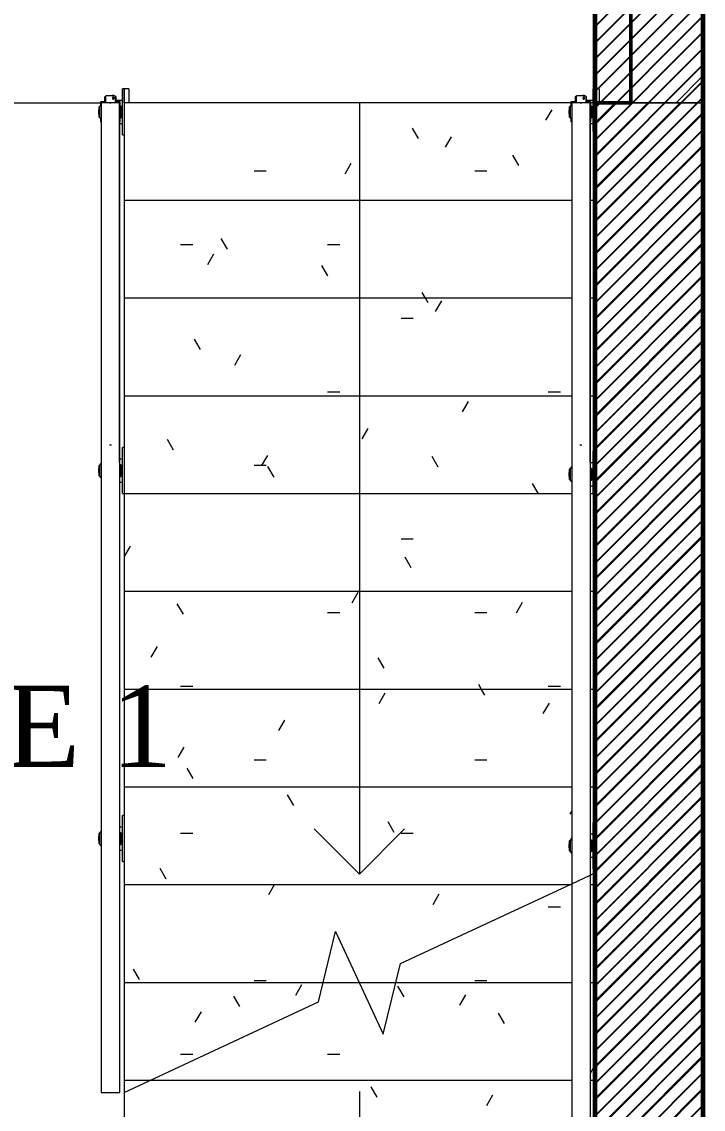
# Model space of a CAD drawing. Header units: millimetres. Extents: x -967280 to 3852, y 2833 to 1955156.
# Drawn here: x -942529 to -940646, y 631357 to 634360 of the extents above; entities that cross this region are included whole.
import ezdxf
from ezdxf.enums import TextEntityAlignment as Align

# ---------------------------------------------------------------- set-up
doc = ezdxf.new("R2010")
doc.units = ezdxf.units.MM
doc.header["$LTSCALE"] = 1000
doc.linetypes.add('HRZN_Line-Ptrn-Dash', pattern=[4, 2, -2])
doc.linetypes.add('HRZN_Line-Ptrn-Sold', pattern=[9144001.0, 9144000.0, -1])
for name, color, linetype, lineweight in [('A-COLS', 8, 'HRZN_Line-Ptrn-Sold', 18), ('A-DIM', 7, 'Continuous', 13), ('A-FLOR-HRAL', 1, 'Continuous', 18), ('A-FLOR-PATT', 1, 'Continuous', 13), ('A-STAIR', 1, 'HRZN_Line-Ptrn-Sold', 13), ('A-TONE', 40, 'HRZN_Line-Ptrn-Sold', 35), ('A-WALL', 8, 'HRZN_Line-Ptrn-Sold', 50), ('S - column', 6, 'Continuous', 60), ('Up Arrows', 3, 'Continuous', 13)]:
    doc.layers.add(name, color=color, linetype=linetype, lineweight=lineweight)
doc.layers.add('ARCH', color=8, linetype='Continuous')
doc.layers.add('S - col hach', color=1, linetype='Continuous')
doc.styles.add('ASD', font='times.ttf')
pattern_1 = [(0, (6650, -35800), (812.8, 203.2), [33.528, -576.072, 33.528, -576.072, -3251.2]), (0, (6650, -35800), (812.8, 203.2), [-1219.2, 33.528, -1185.672, 33.528, -576.072, -1422.4]), (0, (6650, -35800), (812.8, 203.2), [-3048, 33.528, -372.872, 33.528, -982.472]), (120, (6954.8, -35698.4), (-582.3764, 602.3054), [33.528, -576.072, 33.528, -576.072, -3251.2]), (120, (6954.8, -35698.4), (-582.3764, 602.3054), [-1219.2, 33.528, -1185.672, 33.528, -576.072, -1422.4]), (120, (6954.8, -35698.4), (-582.3764, 602.3054), [-3048, 33.528, -372.872, 33.528, -982.472]), (240, (7056.4, -35292), (-230.4236, -805.5054), [33.528, -576.072, 33.528, -576.072, -3251.2]), (240, (7056.4, -35292), (-230.4236, -805.5054), [-1219.2, 33.528, -1185.672, 33.528, -576.072, -1422.4]), (240, (7056.4, -35292), (-230.4236, -805.5054), [-3048, 33.528, -372.872, 33.528, -982.472])]

# ---------------------------------------------------------------- blocks, each defined once
blk = doc.blocks.new('Top Rail Type - Top Rail_Internal_-V15-GROUND FLOOR FFL_1_')
at = {"layer": 'A-STAIR', "linetype": 'Continuous'}
for p, q in [((17911.9, 6820), (17886.5, 6820)), ((17886.5, 6820), (17886.5, 4086.9)), ((17937.3, 6820), (17912.9, 6820)), ((17937.3, 6820), (17937.3, 4086.9)), ((17886.5, 4086.9), (17937.3, 4086.9))]:
    blk.add_line(p, q, dxfattribs=at)
blk = doc.blocks.new('Railing - Fascia 2-V8-GROUND FLOOR FFL_1_')
at = {"layer": 'A-FLOR-HRAL'}
for p, q in [((33.6, 25.4), (33.6, 63.5)), ((38.1, 63.5), (33.6, 63.5)), ((38.1, 25.4), (38.1, 63.5)), ((50.8, 63.5), (38.1, 63.5)), ((38.1, 63.5), (38.1, 25.4)), ((50.8, 63.5), (50.8, 25.4)), ((-15, 25.4), (-15, 40)), ((-13.4, 43.7), (-13.4, 25.4)), ((-10, 45), (10, 45)), ((10, 45), (5.1, 45)), ((13.4, 43.7), (13.4, 25.4)), ((33.6, 31.8), (14.7, 31.8)), ((15, 40), (15, 25.4)), ((-29, 16), (-31, 14)), ((-31, 14), (-31, 0)), ((-31, 0), (-31, 14)), ((-25.4, 16), (-29, 16)), ((-29, -16), (-29, 16)), ((-27.5, 27.5), (-27.5, 16)), ((-14.6, 27.5), (-27.5, 27.5)), ((27.5, 27.5), (14.7, 27.5)), ((29, 16), (25.4, 16)), ((27.5, 16), (27.5, 27.5)), ((31, 14), (29, 16)), ((29, -16), (29, 16)), ((31, 14), (31, 4.2)), ((31, 0), (31, 14)), ((31, 7.7), (31, -7.7)), ((31, -7.7), (31, 7.7)), ((31, 6.6), (31, 0)), ((31, 3.8), (31, 6.6)), ((31, 2.5), (31, 0)), ((-31, -1.1), (-31, -14)), ((-31, -14), (-31, -1.1)), ((-31, -14), (-29, -16)), ((-29, -16), (-25.4, -16)), ((-27.5, -16), (-27.5, -27.5)), ((-25.4, -27.5), (-27.5, -27.5)), ((25.4, -16), (29, -16)), ((27.5, -27.5), (25.4, -27.5)), ((27.5, -27.5), (27.5, -16)), ((29, -16), (31, -14)), ((31, -2.5), (29.7, -2.5)), ((31, -1), (31, -7.4)), ((31, -1), (31, -2.5)), ((31, -14), (31, -1.1)), ((31, -7.4), (31, -3.8)), ((31, -4.2), (31, -14))]:
    blk.add_line(p, q, dxfattribs=at)
blk.add_arc((0, 0), 33.1, 116.3285, 120.9227, dxfattribs=at)
for points, knots in [([(-15, 40), (-15, 40.1), (-15, 40.3), (-15, 40.5), (-15, 40.7), (-14.9, 40.9), (-14.9, 41), (-14.9, 41.2), (-14.8, 41.4), (-14.8, 41.5), (-14.7, 41.7), (-14.7, 41.8), (-14.6, 42), (-14.5, 42.1), (-14.4, 42.3), (-14.4, 42.4), (-14.3, 42.6), (-14.2, 42.7), (-14.1, 42.9), (-14, 43), (-13.9, 43.1), (-13.8, 43.3), (-13.6, 43.5), (-13.5, 43.6), (-13.4, 43.7)], [0, 0, 0, 0, 0.083333, 0.125, 0.166667, 0.208333, 0.25, 0.291667, 0.333333, 0.375, 0.416667, 0.458333, 0.5, 0.541667, 0.583333, 0.625, 0.666667, 0.708333, 0.75, 0.791667, 0.833333, 0.875, 0.916667, 1, 1, 1, 1]), ([(-13.4, 43.7), (-13.1, 43.9), (-12.6, 44.3), (-11.8, 44.7), (-11.1, 44.9), (-10.4, 45), (-10, 45)], [0, 0, 0, 0, 0.333333, 0.5, 0.666667, 1, 1, 1, 1]), ([(10.3, 38), (10.3, 38.3), (10.2, 38.9), (9.9, 39.5), (9.5, 39.9), (9.1, 40.3), (8.4, 40.5), (7.6, 40.5), (6.9, 40.3), (6.5, 39.9), (6, 39.5), (5.7, 38.9), (5.6, 38.3), (5.6, 38)], [0, 0, 0, 0, 0.111111, 0.222222, 0.277778, 0.333333, 0.444444, 0.555556, 0.666667, 0.722222, 0.777778, 0.888889, 1, 1, 1, 1]), ([(5.6, 38), (5.6, 37.7), (5.7, 37.1), (6, 36.5), (6.5, 36.1), (6.9, 35.7), (7.6, 35.5), (8.4, 35.5), (9.1, 35.7), (9.5, 36.1), (9.9, 36.5), (10.2, 37.1), (10.3, 37.7), (10.3, 38)], [0, 0, 0, 0, 0.111111, 0.222222, 0.277778, 0.333333, 0.444444, 0.555556, 0.666667, 0.722222, 0.777778, 0.888889, 1, 1, 1, 1]), ([(10, 45), (10.4, 45), (11.1, 44.9), (11.8, 44.7), (12.6, 44.3), (13.1, 43.9), (13.4, 43.7)], [0, 0, 0, 0, 0.333333, 0.5, 0.666667, 1, 1, 1, 1]), ([(13.4, 43.7), (13.5, 43.6), (13.7, 43.4), (13.8, 43.2), (14, 43), (14.1, 42.9), (14.2, 42.7), (14.3, 42.5), (14.4, 42.4), (14.5, 42.2), (14.6, 42), (14.7, 41.8), (14.7, 41.6), (14.8, 41.4), (14.8, 41.2), (14.9, 41), (14.9, 40.8), (15, 40.6), (15, 40.3), (15, 40.1), (15, 40)], [0, 0, 0, 0, 0.1, 0.15, 0.2, 0.25, 0.3, 0.35, 0.4, 0.45, 0.5, 0.55, 0.6, 0.65, 0.7, 0.75, 0.8, 0.85, 0.9, 1, 1, 1, 1])]:
    blk.add_open_spline(points, degree=3, knots=knots, dxfattribs=at)
for points in [[(6.5, 38), (6.5, 38.2), (6.6, 38.6), (6.7, 39), (6.8, 39.2)], [(6.8, 36.8), (6.7, 37), (6.6, 37.4), (6.5, 37.8), (6.5, 38)], [(6.8, 39.2), (7, 39.4), (7.2, 39.8), (7.8, 40.2), (8.5, 40.5), (9.2, 40.5), (9.6, 40.4), (9.9, 40.3)], [(8.5, 35.5), (8.3, 35.6), (7.8, 35.8), (7.2, 36.2), (7, 36.6), (6.8, 36.8)]]:
    blk.add_open_spline(points, degree=3, dxfattribs=at)
blk = doc.blocks.new('Railing - Fascia 2-V9-GROUND FLOOR FFL_1_')
at = {"layer": 'A-FLOR-HRAL'}
for p, q in [((33.6, -54), (33.6, 63.5)), ((38.1, 63.5), (33.6, 63.5)), ((33.6, 31.8), (25.4, 31.8)), ((-29, 16), (-31, 14)), ((-31, 14), (-31, -14)), ((-31, -14), (-31, 14)), ((-25.4, 16), (-29, 16)), ((-29, -16), (-29, 16)), ((29, 16), (25.4, 16)), ((31, 14), (29, 16)), ((29, -16), (29, 16)), ((31, 14), (31, 4.2)), ((31, -14), (31, 14)), ((31, 7.7), (31, -7.7)), ((31, -7.7), (31, 7.7)), ((31, 6.6), (31, -5.4)), ((31, 3.8), (31, 6.6)), ((31, 2.5), (31, 0)), ((31, 0), (31, -2.5)), ((-31, -14), (-29, -16)), ((-29, -16), (-25.4, -16)), ((25.4, -16), (29, -16)), ((29, -16), (31, -14)), ((31, -2.5), (29.7, -2.5)), ((31, -5.4), (31, -3.8)), ((31, -4.2), (31, -14)), ((31, -5.4), (31, -7.4)), ((31, -7.4), (31, -5.4)), ((25.4, -31.7), (33.6, -31.7))]:
    blk.add_line(p, q, dxfattribs=at)
for start, end in [(151.5731, 208.4269), (140.7438, 150.4613), (209.5387, 219.2562)]:
    blk.add_arc((0, 0), 33.1, start, end, dxfattribs=at)
blk = doc.blocks.new('Railing - Fascia 2-V10-GROUND FLOOR FFL_1_')
at = {"layer": 'A-FLOR-HRAL'}
for p, q in [((33.6, -63.5), (33.6, 63.5)), ((38.1, 63.5), (33.6, 63.5)), ((33.6, 31.8), (25.4, 31.8)), ((-29, 16), (-31, 14)), ((-31, 14), (-31, -14)), ((-31, -14), (-31, 14)), ((-25.4, 16), (-29, 16)), ((-29, -16), (-29, 16)), ((29, 16), (25.4, 16)), ((31, 14), (29, 16)), ((29, -16), (29, 16)), ((31, 14), (31, 4.2)), ((31, -14), (31, 14)), ((31, 7.7), (31, -7.7)), ((31, -7.7), (31, 7.7)), ((31, 6.6), (31, -7.4)), ((31, 3.8), (31, 6.6)), ((31, 2.5), (31, 0)), ((31, 0), (31, -2.5)), ((-31, -14), (-29, -16)), ((-29, -16), (-25.4, -16)), ((25.4, -16), (29, -16)), ((29, -16), (31, -14)), ((31, -2.5), (29.7, -2.5)), ((31, -7.4), (31, -3.8)), ((31, -4.2), (31, -14)), ((25.4, -31.7), (33.6, -31.7)), ((33.6, -63.5), (38.1, -63.5))]:
    blk.add_line(p, q, dxfattribs=at)
for start, end in [(151.5893, 208.4269), (140.7438, 150.4613), (209.5387, 219.2562)]:
    blk.add_arc((0, 0), 33.1, start, end, dxfattribs=at)
blk = doc.blocks.new('Railing - Railing-3619797-GROUND FLOOR FFL_1_')
for name, p in [('Railing - Fascia 2-V8-GROUND FLOOR FFL_1_', (19211.9, 6794.6)), ('Railing - Fascia 2-V9-GROUND FLOOR FFL_1_', (19211.9, 5794)), ('Railing - Fascia 2-V10-GROUND FLOOR FFL_1_', (19211.9, 4768.1))]:
    blk.add_blockref(name, p)
blk = doc.blocks.new('Railing - Fascia 2-V29-GROUND FLOOR FFL_1_')
at = {"layer": 'A-FLOR-HRAL'}
for p, q in [((33.6, -54), (33.6, 63.5)), ((38.1, 63.5), (33.6, 63.5)), ((33.6, 31.8), (25.4, 31.8)), ((-29, 16), (-31, 14)), ((-31, 14), (-31, -14)), ((-31, -14), (-31, 14)), ((-25.4, 16), (-29, 16)), ((-29, -16), (-29, 16)), ((29, 16), (25.4, 16)), ((31, 14), (29, 16)), ((29, -16), (29, 16)), ((31, 14), (31, 4.2)), ((31, -14), (31, 14)), ((31, 7.7), (31, -7.7)), ((31, -7.7), (31, 7.7)), ((31, 6.6), (31, -5.3)), ((31, 3.8), (31, 6.6)), ((31, 2.5), (31, 0)), ((31, 0), (31, -2.5)), ((-31, -14), (-29, -16)), ((-29, -16), (-25.4, -16)), ((25.4, -16), (29, -16)), ((29, -16), (31, -14)), ((31, -2.5), (29.7, -2.5)), ((31, -5.3), (31, -3.8)), ((31, -4.2), (31, -14)), ((31, -5.4), (31, -7.4)), ((31, -7.4), (31, -5.4)), ((25.4, -31.7), (33.6, -31.7))]:
    blk.add_line(p, q, dxfattribs=at)
for start, end in [(151.5731, 208.4269), (140.7438, 150.4613), (209.5387, 219.2562)]:
    blk.add_arc((0, 0), 33.1, start, end, dxfattribs=at)
blk = doc.blocks.new('Railing - Fascia 2-V30-GROUND FLOOR FFL_1_')
at = {"layer": 'A-FLOR-HRAL'}
for p, q in [((33.6, -54), (33.6, 63.5)), ((38.1, 63.5), (33.6, 63.5)), ((33.6, 31.8), (25.4, 31.8)), ((-29, 16), (-31, 14)), ((-31, 14), (-31, -14)), ((-31, -14), (-31, 14)), ((-25.4, 16), (-29, 16)), ((-29, -16), (-29, 16)), ((29, 16), (25.4, 16)), ((31, 14), (29, 16)), ((29, -16), (29, 16)), ((31, 14), (31, 4.2)), ((31, -14), (31, 14)), ((31, 7.7), (31, -7.7)), ((31, -7.7), (31, 7.7)), ((31, 6.6), (31, -5.4)), ((31, 3.8), (31, 6.6)), ((31, 2.5), (31, 0)), ((31, 0), (31, -2.5)), ((-31, -14), (-29, -16)), ((-29, -16), (-25.4, -16)), ((25.4, -16), (29, -16)), ((29, -16), (31, -14)), ((31, -2.5), (29.7, -2.5)), ((31, -5.4), (31, -3.8)), ((31, -4.2), (31, -14)), ((31, -5.5), (31, -7.4)), ((31, -7.4), (31, -5.5)), ((25.4, -31.7), (33.6, -31.7))]:
    blk.add_line(p, q, dxfattribs=at)
for start, end in [(151.5731, 208.4269), (140.7438, 150.4613), (209.5387, 219.2562)]:
    blk.add_arc((0, 0), 33.1, start, end, dxfattribs=at)
blk = doc.blocks.new('Railing - Railing-V31-GROUND FLOOR FFL_1_')
for name, p in [('Railing - Fascia 2-V29-GROUND FLOOR FFL_1_', (19211.9, 6794.6)), ('Railing - Fascia 2-V30-GROUND FLOOR FFL_1_', (19211.9, 5794))]:
    blk.add_blockref(name, p)
blk = doc.blocks.new('Top Rail Type - Top Rail_Internal_-3619806-GROUND FLOOR FFL_1_')
at = {"layer": 'A-STAIR', "linetype": 'Continuous'}
for p, q in [((19186.5, 6820), (19186.5, 5826.6)), ((19237.3, 5826.6), (19237.3, 6820)), ((19214.6, 5874.7), (19209.2, 5874.7))]:
    blk.add_line(p, q, dxfattribs=at)
at = {"layer": 'A-STAIR', "linetype": 'Continuous', "flags": 128}
blk.add_lwpolyline([(19209.9, 6820), (19211.9, 6820), (19213.9, 6820)], dxfattribs=at)
blk = doc.blocks.new('Top Rail Type - Top Rail_Internal_-V33-GROUND FLOOR FFL_1_')
at = {"layer": 'A-STAIR', "linetype": 'Continuous'}
for p, q in [((19237.3, 6820), (19186.5, 6820)), ((19186.5, 6820), (19186.5, 4663.5)), ((19237.3, 6820), (19237.3, 4687.2)), ((19186.5, 4663.5), (19237.3, 4687.2))]:
    blk.add_line(p, q, dxfattribs=at)
blk = doc.blocks.new('Top Rail Type - Top Rail_Internal_-V34-GROUND FLOOR FFL_1_')
at = {"layer": 'A-STAIR', "linetype": 'Continuous'}
for p, q in [((19237.3, 6820), (19186.5, 6820)), ((19186.5, 6820), (19186.5, 4663.5)), ((19237.3, 6820), (19237.3, 4687.2)), ((19186.5, 4663.5), (19237.3, 4687.2))]:
    blk.add_line(p, q, dxfattribs=at)
blk = doc.blocks.new('Railing - Fascia 2-V12-GROUND FLOOR FFL_1_')
at = {"layer": 'A-FLOR-HRAL'}
for p, q in [((33.6, -63.5), (33.6, 63.5)), ((38.1, 63.5), (33.6, 63.5)), ((38.1, 25.4), (38.1, 63.5)), ((50.8, 63.5), (38.1, 63.5)), ((38.1, 63.5), (38.1, 25.4)), ((50.8, 63.5), (50.8, 25.4)), ((-15, 25.4), (-15, 40)), ((-13.4, 43.7), (-13.4, 25.4)), ((-10, 45), (10, 45)), ((10, 45), (5.1, 45)), ((13.4, 43.7), (13.4, 25.4)), ((33.6, 31.8), (14.7, 31.8)), ((15, 40), (15, 25.4)), ((-29, 16), (-31, 14)), ((-31, 14), (-31, 0)), ((-31, 0), (-31, 14)), ((-25.4, 16), (-29, 16)), ((-29, -16), (-29, 16)), ((-27.5, 27.5), (-27.5, 16)), ((-14.6, 27.5), (-27.5, 27.5)), ((27.5, 27.5), (14.7, 27.5)), ((29, 16), (25.4, 16)), ((27.5, 16), (27.5, 27.5)), ((31, 14), (29, 16)), ((29, -16), (29, 16)), ((31, 14), (31, 4.2)), ((31, 0), (31, 14)), ((31, 7.7), (31, -7.7)), ((31, -7.7), (31, 7.7)), ((31, 6.6), (31, 0)), ((31, 3.8), (31, 6.6)), ((31, 2.5), (31, 0)), ((-31, -1.1), (-31, -14)), ((-31, -14), (-31, -1.1)), ((-31, -14), (-29, -16)), ((-29, -16), (-25.4, -16)), ((-27.5, -16), (-27.5, -27.5)), ((-25.4, -27.5), (-27.5, -27.5)), ((25.4, -16), (29, -16)), ((27.5, -27.5), (25.4, -27.5)), ((27.5, -27.5), (27.5, -16)), ((29, -16), (31, -14)), ((31, -2.5), (29.7, -2.5)), ((31, -1), (31, -7.4)), ((31, -1), (31, -2.5)), ((31, -14), (31, -1.1)), ((31, -7.4), (31, -3.8)), ((31, -4.2), (31, -14)), ((25.4, -31.7), (33.6, -31.7)), ((33.6, -63.5), (38.1, -63.5))]:
    blk.add_line(p, q, dxfattribs=at)
for start, end in [(151.5731, 208.4269), (146.8198, 150.4613), (116.3285, 121.7282), (209.5387, 213.1802)]:
    blk.add_arc((0, 0), 33.1, start, end, dxfattribs=at)
for points, knots in [([(-15, 40), (-15, 40.1), (-15, 40.3), (-15, 40.5), (-15, 40.7), (-14.9, 40.9), (-14.9, 41), (-14.9, 41.2), (-14.8, 41.4), (-14.8, 41.5), (-14.7, 41.7), (-14.7, 41.8), (-14.6, 42), (-14.5, 42.1), (-14.4, 42.3), (-14.4, 42.4), (-14.3, 42.6), (-14.2, 42.7), (-14.1, 42.9), (-14, 43), (-13.9, 43.1), (-13.8, 43.3), (-13.6, 43.5), (-13.5, 43.6), (-13.4, 43.7)], [0, 0, 0, 0, 0.083333, 0.125, 0.166667, 0.208333, 0.25, 0.291667, 0.333333, 0.375, 0.416667, 0.458333, 0.5, 0.541667, 0.583333, 0.625, 0.666667, 0.708333, 0.75, 0.791667, 0.833333, 0.875, 0.916667, 1, 1, 1, 1]), ([(-13.4, 43.7), (-13.1, 43.9), (-12.6, 44.3), (-11.8, 44.7), (-11.1, 44.9), (-10.4, 45), (-10, 45)], [0, 0, 0, 0, 0.333333, 0.5, 0.666667, 1, 1, 1, 1]), ([(10.3, 38), (10.3, 38.3), (10.2, 38.9), (9.9, 39.5), (9.5, 39.9), (9.1, 40.3), (8.4, 40.5), (7.6, 40.5), (6.9, 40.3), (6.5, 39.9), (6, 39.5), (5.7, 38.9), (5.6, 38.3), (5.6, 38)], [0, 0, 0, 0, 0.111111, 0.222222, 0.277778, 0.333333, 0.444444, 0.555556, 0.666667, 0.722222, 0.777778, 0.888889, 1, 1, 1, 1]), ([(5.6, 38), (5.6, 37.7), (5.7, 37.1), (6, 36.5), (6.5, 36.1), (6.9, 35.7), (7.6, 35.5), (8.4, 35.5), (9.1, 35.7), (9.5, 36.1), (9.9, 36.5), (10.2, 37.1), (10.3, 37.7), (10.3, 38)], [0, 0, 0, 0, 0.111111, 0.222222, 0.277778, 0.333333, 0.444444, 0.555556, 0.666667, 0.722222, 0.777778, 0.888889, 1, 1, 1, 1]), ([(10, 45), (10.4, 45), (11.1, 44.9), (11.8, 44.7), (12.6, 44.3), (13.1, 43.9), (13.4, 43.7)], [0, 0, 0, 0, 0.333333, 0.5, 0.666667, 1, 1, 1, 1]), ([(13.4, 43.7), (13.5, 43.6), (13.7, 43.4), (13.8, 43.2), (14, 43), (14.1, 42.9), (14.2, 42.7), (14.3, 42.5), (14.4, 42.4), (14.5, 42.2), (14.6, 42), (14.7, 41.8), (14.7, 41.6), (14.8, 41.4), (14.8, 41.2), (14.9, 41), (14.9, 40.8), (15, 40.6), (15, 40.3), (15, 40.1), (15, 40)], [0, 0, 0, 0, 0.1, 0.15, 0.2, 0.25, 0.3, 0.35, 0.4, 0.45, 0.5, 0.55, 0.6, 0.65, 0.7, 0.75, 0.8, 0.85, 0.9, 1, 1, 1, 1])]:
    blk.add_open_spline(points, degree=3, knots=knots, dxfattribs=at)
for points in [[(6.5, 38), (6.5, 38.2), (6.6, 38.6), (6.7, 39), (6.8, 39.2)], [(6.8, 36.8), (6.7, 37), (6.6, 37.4), (6.5, 37.8), (6.5, 38)], [(6.8, 39.2), (7, 39.4), (7.2, 39.8), (7.8, 40.2), (8.5, 40.5), (9.2, 40.5), (9.6, 40.4), (9.9, 40.3)], [(8.5, 35.5), (8.3, 35.6), (7.8, 35.8), (7.2, 36.2), (7, 36.6), (6.8, 36.8)]]:
    blk.add_open_spline(points, degree=3, dxfattribs=at)
blk = doc.blocks.new('Railing - Fascia 2-V13-GROUND FLOOR FFL_1_')
at = {"layer": 'A-FLOR-HRAL'}
for p, q in [((33.6, -63.5), (33.6, 63.5)), ((38.1, 63.5), (33.6, 63.5)), ((33.6, 31.8), (25.4, 31.8)), ((-29, 16), (-31, 14)), ((-31, 14), (-31, -14)), ((-31, -14), (-31, 14)), ((-25.4, 16), (-29, 16)), ((-29, -16), (-29, 16)), ((29, 16), (25.4, 16)), ((31, 14), (29, 16)), ((29, -16), (29, 16)), ((31, 14), (31, 4.2)), ((31, -14), (31, 14)), ((31, 7.7), (31, -7.7)), ((31, -7.7), (31, 7.7)), ((31, 6.6), (31, -7.4)), ((31, 3.8), (31, 6.6)), ((31, 2.5), (31, 0)), ((31, 0), (31, -2.5)), ((-31, -14), (-29, -16)), ((-29, -16), (-25.4, -16)), ((25.4, -16), (29, -16)), ((29, -16), (31, -14)), ((31, -2.5), (29.7, -2.5)), ((31, -7.4), (31, -3.8)), ((31, -4.2), (31, -14)), ((25.4, -31.7), (33.6, -31.7)), ((33.6, -63.5), (38.1, -63.5))]:
    blk.add_line(p, q, dxfattribs=at)
for start, end in [(151.5731, 207.8023), (140.7438, 150.4613), (209.5387, 219.2562)]:
    blk.add_arc((0, 0), 33.1, start, end, dxfattribs=at)
blk = doc.blocks.new('Railing - Fascia 2-V14-GROUND FLOOR FFL_1_')
at = {"layer": 'A-FLOR-HRAL'}
for p, q in [((33.6, -63.5), (33.6, 63.5)), ((38.1, 63.5), (33.6, 63.5)), ((33.6, 31.8), (25.4, 31.8)), ((-29, 16), (-31, 14)), ((-31, 14), (-31, -14)), ((-31, -14), (-31, 14)), ((-25.4, 16), (-29, 16)), ((-29, -16), (-29, 16)), ((29, 16), (25.4, 16)), ((31, 14), (29, 16)), ((29, -16), (29, 16)), ((31, 14), (31, 4.2)), ((31, -14), (31, 14)), ((31, 7.7), (31, -7.7)), ((31, -7.7), (31, 7.7)), ((31, 6.6), (31, -7.4)), ((31, 3.8), (31, 6.6)), ((31, 2.5), (31, 0)), ((31, 0), (31, -2.5)), ((-31, -14), (-29, -16)), ((-29, -16), (-25.4, -16)), ((25.4, -16), (29, -16)), ((29, -16), (31, -14)), ((31, -2.5), (29.7, -2.5)), ((31, -7.4), (31, -3.8)), ((31, -4.7), (31, -14)), ((25.4, -31.7), (33.6, -31.7)), ((33.6, -63.5), (38.1, -63.5))]:
    blk.add_line(p, q, dxfattribs=at)
for start, end in [(151.5731, 208.4269), (140.7438, 150.4613), (209.5387, 219.2562)]:
    blk.add_arc((0, 0), 33.1, start, end, dxfattribs=at)
blk = doc.blocks.new('Railing - Railing-3619838-GROUND FLOOR FFL_1_')
for name, p in [('Railing - Fascia 2-V12-GROUND FLOOR FFL_1_', (17911.9, 6794.6)), ('Railing - Fascia 2-V13-GROUND FLOOR FFL_1_', (17911.9, 5804.1)), ('Railing - Fascia 2-V14-GROUND FLOOR FFL_1_', (17911.9, 4788.1))]:
    blk.add_blockref(name, p)
blk = doc.blocks.new('Railing - Fascia 2-V36-GROUND FLOOR FFL_1_')
at = {"layer": 'A-FLOR-HRAL'}
for p, q in [((-29, 16), (-31, 14)), ((-31, 14), (-31, -14)), ((-31, -14), (-31, 14)), ((-25.4, 16), (-29, 16)), ((-29, -16), (-29, 16)), ((29, 16), (25.4, 16)), ((31, 14), (29, 16)), ((29, -16), (29, 16)), ((31, 14), (31, 4.2)), ((31, -14), (31, 14)), ((31, 7.7), (31, -7.7)), ((31, -7.7), (31, 7.7)), ((31, 6.6), (31, -7.4)), ((31, 3.8), (31, 6.6)), ((31, 2.5), (31, 0)), ((31, 0), (31, -2.5)), ((-31, -14), (-29, -16)), ((-29, -16), (-25.4, -16)), ((25.4, -16), (29, -16)), ((29, -16), (31, -14)), ((31, -2.5), (29.7, -2.5)), ((31, -7.4), (31, -3.8)), ((31, -4.2), (31, -14))]:
    blk.add_line(p, q, dxfattribs=at)
blk = doc.blocks.new('Railing - Fascia 2-V37-GROUND FLOOR FFL_1_')
at = {"layer": 'A-FLOR-HRAL'}
for p, q in [((33.6, -45.1), (33.6, 63.5)), ((38.1, 63.5), (33.6, 63.5)), ((33.6, 31.8), (25.4, 31.8)), ((-29, 16), (-31, 14)), ((-31, 14), (-31, -14)), ((-31, -14), (-31, 14)), ((-25.4, 16), (-29, 16)), ((-29, -16), (-29, 16)), ((29, 16), (25.4, 16)), ((31, 14), (29, 16)), ((29, -16), (29, 16)), ((31, 14), (31, 4.2)), ((31, -14), (31, 14)), ((31, 7.7), (31, -7.7)), ((31, -7.7), (31, 7.7)), ((31, 6.6), (31, -7.4)), ((31, 3.8), (31, 6.6)), ((31, 2.5), (31, 0)), ((31, 0), (31, -2.5)), ((-31, -14), (-29, -16)), ((-29, -16), (-25.4, -16)), ((25.4, -16), (29, -16)), ((29, -16), (31, -14)), ((31, -2.5), (29.7, -2.5)), ((31, -7.4), (31, -3.8)), ((31, -4.2), (31, -14)), ((25.4, -31.7), (33.6, -31.7))]:
    blk.add_line(p, q, dxfattribs=at)
for start, end in [(151.5731, 208.4269), (140.7438, 150.4613), (209.5387, 219.2562)]:
    blk.add_arc((0, 0), 33.1, start, end, dxfattribs=at)
blk = doc.blocks.new('Railing - Railing-V38-GROUND FLOOR FFL_1_')
for name, p in [('Railing - Fascia 2-V36-GROUND FLOOR FFL_1_', (17911.9, 6794.6)), ('Railing - Fascia 2-V37-GROUND FLOOR FFL_1_', (17911.9, 5804.1))]:
    blk.add_blockref(name, p)
blk = doc.blocks.new('Top Rail Type - Top Rail_Internal_-3619847-GROUND FLOOR FFL_1_')
at = {"layer": 'A-STAIR', "linetype": 'Continuous'}
for p, q in [((17886.5, 6820), (17886.5, 5826.6)), ((17937.3, 5826.6), (17937.3, 6820)), ((17914.6, 5874.7), (17909.2, 5874.7))]:
    blk.add_line(p, q, dxfattribs=at)
at = {"layer": 'A-STAIR', "linetype": 'Continuous', "flags": 128}
blk.add_lwpolyline([(17909.9, 6820), (17911.9, 6820), (17912.9, 6820)], dxfattribs=at)
blk = doc.blocks.new('Top Rail Type - Top Rail_Internal_-V41-GROUND FLOOR FFL_1_')
at = {"layer": 'A-STAIR', "linetype": 'Continuous'}
for p, q in [((17937.3, 6820), (17886.5, 6820)), ((17886.5, 6820), (17886.5, 4086.9)), ((17937.3, 6820), (17937.3, 4086.9)), ((17886.5, 4086.9), (17937.3, 4086.9))]:
    blk.add_line(p, q, dxfattribs=at)
blk = doc.blocks.new('A$Ca5ad4f3b')
at = {"layer": 'S - col hach'}
h = blk.add_hatch(dxfattribs=at)
h.set_pattern_fill('ANSI31', color=256, scale=10)
h.set_pattern_definition([(45, (-223648.726, -1233952.032), (-22.4506403, 22.4506403), [])])
h.paths.add_polyline_path([(20100, -18100), (19800, -18100), (19800, -25300), (20100, -25300)])
at = {"layer": 'S - column'}
blk.add_lwpolyline([(20100, -18100), (19800, -18100), (19800, -25300), (20100, -25300)], close=True, dxfattribs=at)
at = {"ltscale": 6, "style": 'ASD'}
blk.add_text('CORE 1', height=225, dxfattribs=at).set_placement((18053, -21501.8), align=Align.MIDDLE_CENTER)
blk = doc.blocks.new('A$C1e5dc022')
at = {"layer": 'A-COLS'}
h = blk.add_hatch(dxfattribs=at)
h.set_pattern_fill('ANSI31', color=4, scale=20, angle=180)
h.set_pattern_definition([(225, (-217548.726, -1233776.03), (44.9012806, -44.9012806), [])])
h.paths.add_polyline_path([(26200, -28980), (25900, -28980), (25900, -34500), (26200, -34500)])
at = {"layer": 'A-STAIR', "linetype": 'Continuous'}
h = blk.add_hatch(dxfattribs=at)
h.set_pattern_fill('FP_16', color=4, style=0, pattern_type=2)
h.set_pattern_definition(pattern_1)
h.paths.add_polyline_path([(25900, -29250), (25900, -28980), (25889.4, -28980), (25889.4, -28989.4), (25890.9, -28989.8), (25891.9, -28994.8), (25892.5, -28995.8), (25891.9, -28997.5), (25892.8, -28998.1), (25891.9, -29000.1), (25892.9, -29000.4), (25892.9, -29001.7), (25892, -29009.3), (25892.3, -29010.6), (25892.1, -29011.8), (25891.9, -29013.3), (25892.4, -29013.9), (25890.9, -29019.1), (25890.9, -29021.4), (25889.4, -29021.4), (25889.4, -29032.9), (25887.3, -29032.9), (25887.3, -29250)])
h.paths.add_polyline_path([(25836.5, -29250), (25836.5, -29032.9), (25834.4, -29032.9), (25834.4, -29021.4), (25832.9, -29021), (25831.9, -29014.8), (25831.9, -29013.4), (25831.9, -29012.2), (25832.2, -29010.8), (25831.9, -29009.5), (25831.9, -29008.1), (25832.2, -29007.3), (25831.9, -29005.4), (25832.9, -29005.4), (25831.9, -29002.7), (25832.1, -29001.7), (25831.9, -29000.1), (25831.9, -28998.9), (25831.9, -28997.4), (25831.9, -28996.2), (25830.9, -28995.5), (25832.9, -28992.9), (25832.9, -28989.4), (25834.4, -28989.4), (25834.4, -28980), (24600, -28980), (24600, -29250), (25831.9, -29250)])
h = blk.add_hatch(dxfattribs=at)
h.set_pattern_fill('FP_16', color=4, style=0, pattern_type=2)
h.set_pattern_definition(pattern_1)
h.paths.add_polyline_path([(25900, -29520), (25900, -29250), (25887.3, -29250), (25887.3, -29520)])
h.paths.add_polyline_path([(25831.9, -29520), (25836.5, -29520), (25836.5, -29250), (24600, -29250), (24600, -29520), (25537.7, -29520)])
h = blk.add_hatch(dxfattribs=at)
h.set_pattern_fill('FP_16', color=4, style=0, pattern_type=2)
h.set_pattern_definition(pattern_1)
h.paths.add_polyline_path([(25831.9, -29790), (25836.5, -29790), (25836.5, -29520), (24600, -29520), (24600, -29790), (25537.7, -29790)])
h.paths.add_polyline_path([(25887.3, -29790), (25900, -29790), (25900, -29520), (25887.3, -29520), (25887.3, -29542.5)])
h = blk.add_hatch(dxfattribs=at)
h.set_pattern_fill('FP_13', color=4, style=0, pattern_type=2)
h.set_pattern_definition(pattern_1)
h.paths.add_polyline_path([(25887.3, -30060), (25895.5, -30060), (25895.5, -30037.7), (25887.3, -30037.7), (25887.3, -30055)])
h.paths.add_polyline_path([(25836.5, -30060), (25836.5, -30026.7), (25831.9, -30019.3), (25829.9, -30014.4), (25828.8, -30006), (25831.1, -29994.7), (25833.1, -29989.7), (25836.5, -29983.4), (25836.5, -29790), (24600, -29790), (24600, -30060), (25831.9, -30060)])
h.paths.add_polyline_path([(25895.5, -29974.2), (25895.5, -29942.5), (25900, -29942.5), (25900, -29790), (25887.3, -29790), (25887.3, -29974.2), (25891.6, -29974.2)])
h = blk.add_hatch(dxfattribs=at)
h.set_pattern_fill('FP_13', color=4, style=0, pattern_type=2)
h.set_pattern_definition(pattern_1)
h.paths.add_polyline_path([(25831.9, -30330), (25836.5, -30330), (25836.5, -30060), (24600, -30060), (24600, -30330), (25537.7, -30330)])
h.paths.add_polyline_path([(25887.3, -30330), (25900, -30330), (25900, -30060), (25887.3, -30060), (25887.3, -30078.5)])
h = blk.add_hatch(dxfattribs=at)
h.set_pattern_fill('FP_17', color=4, style=0, pattern_type=2)
h.set_pattern_definition(pattern_1)
h.paths.add_polyline_path([(25900, -30600), (25900, -30330), (25887.3, -30330), (25887.3, -30600)])
h.paths.add_polyline_path([(25537.7, -30600), (25836.5, -30600), (25836.5, -30330), (24600, -30330), (24600, -30600), (24949.3, -30600)])
h = blk.add_hatch(dxfattribs=at)
h.set_pattern_fill('FP_18', color=4, style=0, pattern_type=2)
h.set_pattern_definition(pattern_1)
h.paths.add_polyline_path([(25900, -30870), (25900, -30600), (25887.3, -30600), (25887.3, -30870)])
h.paths.add_polyline_path([(25836.5, -30870), (25836.5, -30600), (24600, -30600), (24600, -30870), (25831.9, -30870)])
h = blk.add_hatch(dxfattribs=at)
h.set_pattern_fill('FP_15', color=4, style=0, pattern_type=2)
h.set_pattern_definition(pattern_1)
h.paths.add_polyline_path([(24600, -31140), (25829, -31140), (25836.5, -31136.5), (25836.5, -30870), (24600, -30870), (24600, -31016.4)])
h.paths.add_polyline_path([(25887.3, -31112.8), (25900, -31106.9), (25900, -30870), (25887.3, -30870), (25887.3, -31083.4)])
h = blk.add_hatch(dxfattribs=at)
h.set_pattern_fill('FP_14', color=4, style=0, pattern_type=2)
h.set_pattern_definition(pattern_1)
h.paths.add_polyline_path([(25149.6, -31410), (25184, -31268.4), (25250, -31410), (25350.4, -31410), (25363.3, -31357.2), (25829, -31140), (24600, -31140), (24600, -31410), (24949.3, -31410)])
h = blk.add_hatch(dxfattribs=at)
h.set_pattern_fill('FP_14', color=4, style=0, pattern_type=2)
h.set_pattern_definition(pattern_1)
h.paths.add_polyline_path([(25836.5, -31410), (25836.5, -31140), (25829, -31140), (25363.3, -31357.2), (25350.4, -31410), (25831.9, -31410)])
h.paths.add_polyline_path([(25887.3, -31410), (25900, -31410), (25900, -31140), (25887.3, -31140), (25887.3, -31408.7)])
h.paths.add_polyline_path([(25184, -31410), (25250, -31410), (25184, -31268.4), (25149.6, -31410)])
h = blk.add_hatch(dxfattribs=at)
h.set_pattern_fill('FP_15', color=4, style=0, pattern_type=2)
h.set_pattern_definition(pattern_1)
h.paths.add_polyline_path([(24655.1, -31680), (24671, -31680), (25136.7, -31462.8), (25149.6, -31410), (24600, -31410), (24600, -31680)])
h.paths.add_polyline_path([(25316, -31551.6), (25350.4, -31410), (25250, -31410), (25253.9, -31418.4)])
h = blk.add_hatch(dxfattribs=at)
h.set_pattern_fill('FP_15', color=4, style=0, pattern_type=2)
h.set_pattern_definition(pattern_1)
h.paths.add_polyline_path([(25537.7, -31680), (25836.5, -31680), (25836.5, -31410), (25350.4, -31410), (25316, -31551.6), (25250, -31410), (25149.6, -31410), (25136.7, -31462.8), (24671, -31680), (25350.4, -31680)])
h.paths.add_polyline_path([(25887.3, -31680), (25900, -31680), (25900, -31410), (25887.3, -31410), (25887.3, -31677.2)])
h = blk.add_hatch(dxfattribs=at)
h.set_pattern_fill('FP_15', color=4, style=0, pattern_type=2)
h.set_pattern_definition(pattern_1)
h.paths.add_polyline_path([(25836.5, -31950), (25836.5, -31680), (24671, -31680), (24600, -31713.1), (24600, -31893.2), (24602.2, -31896.9), (24616.1, -31898), (24617.8, -31900.7), (24618, -31906.9), (24618, -31916.9), (24608.8, -31918.7), (24608.8, -31921.1), (24611, -31922.2), (24618, -31921.9), (24616.6, -31925.3), (24613.5, -31926.9), (24604.7, -31926.9), (24604.7, -31945.5), (24636.5, -31945.5), (24636.5, -31950), (25831.9, -31950)])
h.paths.add_polyline_path([(25900, -31950), (25900, -31680), (25887.3, -31680), (25887.3, -31950)])
at = {"layer": 'A-TONE', "linetype": 'Continuous', "lineweight": 13}
h = blk.add_hatch(dxfattribs=at)
h.set_pattern_fill('FP_1', color=4, style=0, pattern_type=2)
h.set_pattern_definition([(45, (6650, -35800), (-251.447, 251.447), []), (45, (6650, -35419), (-251.447, 251.447), [])])
h.paths.add_polyline_path([(26200, -28980), (26200, -27700), (26000, -27700), (26000, -28980), (26126.1, -28980)])
at = {"layer": 'A-COLS', "color": 4}
blk.add_lwpolyline([(26200, -28980), (25900, -28980), (25900, -34500), (26200, -34500)], close=True, dxfattribs=at)
at = {"layer": 'A-FLOR-PATT', "color": 4}
blk.add_line((23800, -28980), (24534.4, -28980), dxfattribs=at)
at = {"layer": 'A-STAIR', "color": 4}
for p, q in [((25834.4, -28980), (24600, -28980)), ((24600, -28980), (24600, -29250)), ((25900, -28980), (25889.4, -28980)), ((24600, -29250), (24600, -29520)), ((25836.5, -29250), (24600, -29250)), ((25900, -29250), (25887.3, -29250)), ((24600, -29520), (24600, -29790)), ((25836.5, -29520), (24600, -29520)), ((25900, -29520), (25887.3, -29520)), ((24600, -29790), (24600, -30060)), ((25836.5, -29790), (24600, -29790)), ((25900, -29790), (25887.3, -29790)), ((24600, -30060), (24600, -30330)), ((25836.5, -30060), (24600, -30060)), ((25900, -30060), (25887.3, -30060)), ((24600, -30330), (24600, -30600)), ((25836.5, -30330), (24600, -30330)), ((25900, -30330), (25887.3, -30330)), ((24600, -30600), (24600, -30870)), ((25836.5, -30600), (24600, -30600)), ((25900, -30600), (25887.3, -30600)), ((24600, -30870), (24600, -31140)), ((25836.5, -30870), (24600, -30870)), ((25900, -30870), (25887.3, -30870)), ((25887.3, -31112.8), (25900, -31106.9)), ((24600, -31140), (24600, -31410)), ((25829, -31140), (24600, -31140)), ((25363.3, -31357.2), (25836.5, -31136.5)), ((25836.5, -31140), (25829, -31140)), ((25900, -31140), (25887.3, -31140)), ((25136.7, -31462.8), (25184, -31268.4)), ((25184, -31268.4), (25316, -31551.6)), ((25316, -31551.6), (25363.3, -31357.2)), ((24600, -31410), (24600, -31680)), ((25149.6, -31410), (24600, -31410)), ((25250, -31410), (25149.6, -31410)), ((25350.4, -31410), (25250, -31410)), ((25836.5, -31410), (25350.4, -31410)), ((25900, -31410), (25887.3, -31410)), ((24600, -31713.1), (25136.7, -31462.8)), ((24600, -31680), (24600, -31713.1)), ((24671, -31680), (24600, -31680)), ((25836.5, -31680), (24671, -31680)), ((25900, -31680), (25887.3, -31680)), ((24600, -31713.1), (24600, -31897.3))]:
    blk.add_line(p, q, dxfattribs=at)
at = {"layer": 'A-STAIR', "color": 4, "linetype": 'HRZN_Line-Ptrn-Dash'}
for p, q in [((25834.4, -28980), (24600, -28980)), ((25900, -28980), (25889.4, -28980)), ((25836.5, -29250), (24600, -29250)), ((25900, -29250), (25887.3, -29250)), ((25836.5, -29520), (24600, -29520)), ((25900, -29520), (25887.3, -29520)), ((25836.5, -29790), (24600, -29790)), ((25900, -29790), (25887.3, -29790)), ((25836.5, -30060), (24600, -30060)), ((25900, -30060), (25887.3, -30060)), ((25836.5, -30330), (24600, -30330)), ((25900, -30330), (25887.3, -30330)), ((25836.5, -30600), (24600, -30600)), ((25900, -30600), (25887.3, -30600)), ((25836.5, -30870), (24600, -30870)), ((25900, -30870), (25887.3, -30870)), ((25829, -31140), (24600, -31140)), ((25836.5, -31140), (25829, -31140)), ((25900, -31140), (25887.3, -31140)), ((25149.6, -31410), (24600, -31410)), ((25250, -31410), (25149.6, -31410)), ((25350.4, -31410), (25250, -31410)), ((25836.5, -31410), (25350.4, -31410)), ((25900, -31410), (25887.3, -31410)), ((24671, -31680), (24600, -31680)), ((25836.5, -31680), (24671, -31680)), ((25900, -31680), (25887.3, -31680))]:
    blk.add_line(p, q, dxfattribs=at)
at = {"layer": 'A-STAIR', "color": 4, "linetype": 'Continuous'}
for p, q in [((25836.5, -31136.5), (25836.5, -31950)), ((25887.3, -31112.8), (25887.3, -31950))]:
    blk.add_line(p, q, dxfattribs=at)
at = {"layer": 'A-WALL', "color": 4}
for p, q in [((26000, -27700), (26000, -28980)), ((26200, -34500), (26200, -27700)), ((25900, -28980), (25900, -33250)), ((26000, -28980), (25900, -28980))]:
    blk.add_line(p, q, dxfattribs=at)
at = {"layer": 'A-WALL', "color": 4, "linetype": 'Continuous', "lineweight": 13}
blk.add_line((26000, -28980), (26200, -28980), dxfattribs=at)
at = {"layer": 'Up Arrows', "color": 4}
for p, q in [((25250, -28980), (25250, -29250)), ((25250, -29250), (25250, -29520)), ((25250, -29520), (25250, -29790)), ((25250, -29790), (25250, -30060)), ((25250, -30060), (25250, -30330)), ((25250, -30330), (25250, -30600)), ((25250, -30600), (25250, -30870)), ((25250, -30870), (25250, -31110)), ((25250, -31110), (25125, -30985)), ((25250, -31110), (25375, -30985)), ((25250, -31710), (25250, -31950))]:
    blk.add_line(p, q, dxfattribs=at)
at = {"layer": 'A-DIM', "color": 4}
blk.add_blockref('A$Ca5ad4f3b', (6100, -9200), dxfattribs=at)
at = {"layer": 'A-FLOR-HRAL', "color": 4}
for name in ['Railing - Railing-V31-GROUND FLOOR FFL_1_', 'Railing - Railing-V38-GROUND FLOOR FFL_1_']:
    blk.add_blockref(name, (6650, -35800), dxfattribs=at)
at = {"layer": 'A-STAIR', "color": 4, "linetype": 'Continuous', "lineweight": 18}
for name in ['Railing - Railing-3619838-GROUND FLOOR FFL_1_', 'Railing - Railing-3619797-GROUND FLOOR FFL_1_']:
    blk.add_blockref(name, (6650, -35800), dxfattribs=at)
at = {"layer": 'A-STAIR', "color": 4, "linetype": 'Continuous'}
for name in ['Top Rail Type - Top Rail_Internal_-V15-GROUND FLOOR FFL_1_', 'Top Rail Type - Top Rail_Internal_-3619847-GROUND FLOOR FFL_1_', 'Top Rail Type - Top Rail_Internal_-V41-GROUND FLOOR FFL_1_', 'Top Rail Type - Top Rail_Internal_-3619806-GROUND FLOOR FFL_1_', 'Top Rail Type - Top Rail_Internal_-V33-GROUND FLOOR FFL_1_', 'Top Rail Type - Top Rail_Internal_-V34-GROUND FLOOR FFL_1_']:
    blk.add_blockref(name, (6650, -35800), dxfattribs=at)

msp = doc.modelspace()

# ---------------------------------------------------------------- block references
at = {"layer": 'ARCH', "lineweight": 106, "ltscale": 30}
msp.add_blockref('A$C1e5dc022', (-966846.1, 663116.2), dxfattribs=at)

doc.saveas('drawing.dxf')
